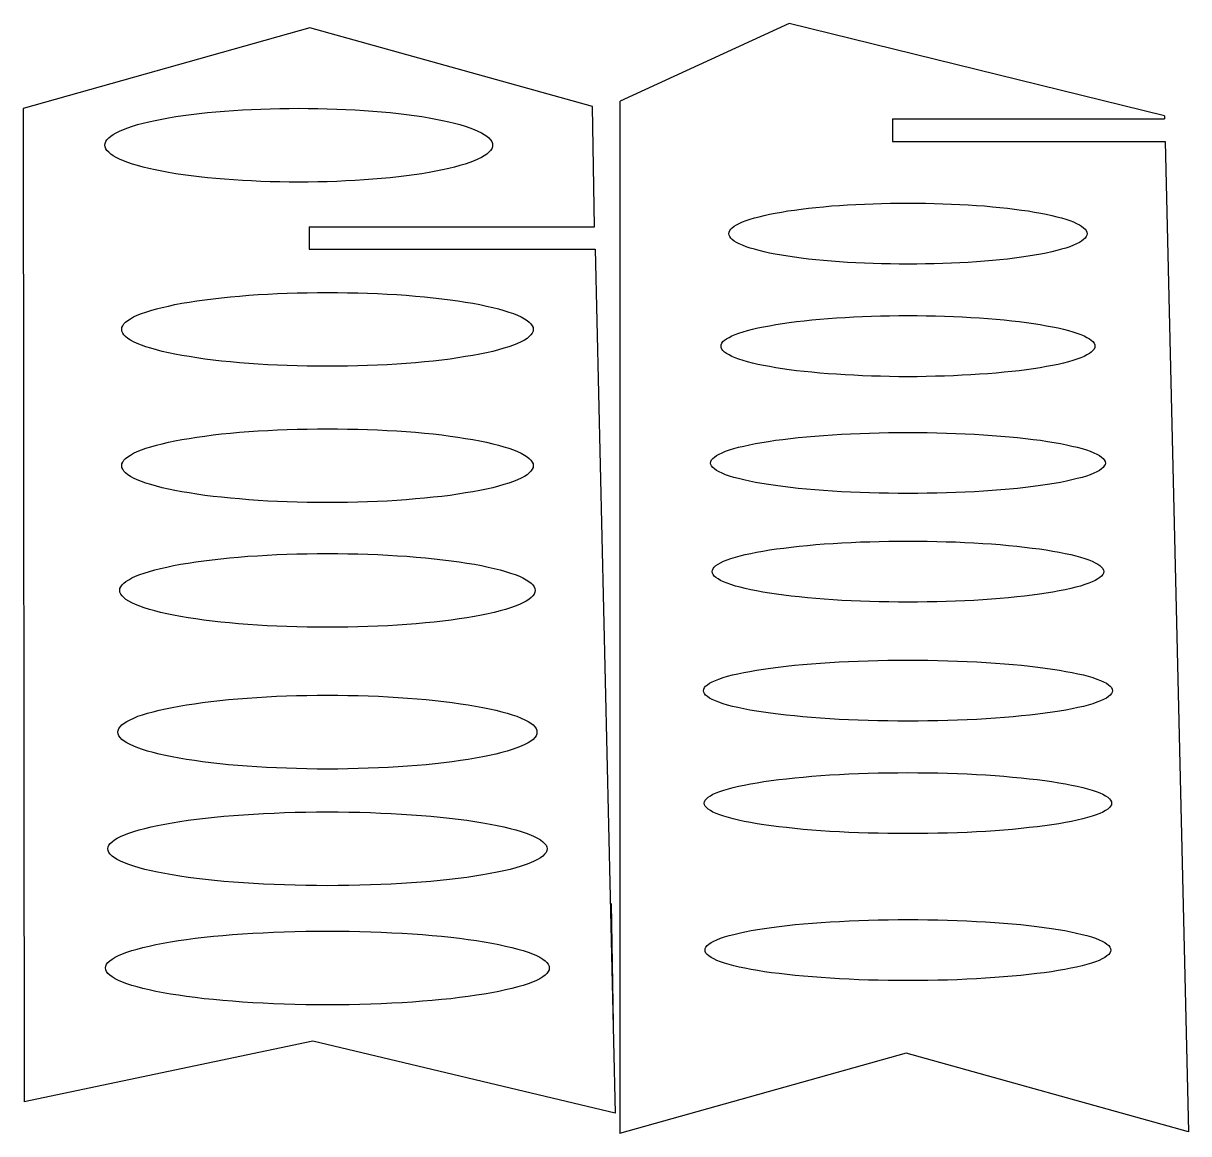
# Model space of a CAD drawing. Header units: inches. Extents: x 8 to 1401, y 8 to 252.
# Drawn here: x 12.9 to 116, y 147.9 to 246.2 of the extents above; entities that cross this region are included whole.
import ezdxf

# ---------------------------------------------------------------- set-up
doc = ezdxf.new("R2010")
doc.units = ezdxf.units.IN
doc.header["$MEASUREMENT"] = 0

msp = doc.modelspace()

# ---------------------------------------------------------------- linework, layer by layer
for p, q in [((38.24, 245.76), (12.89, 238.63)), ((63.23, 238.81), (38.24, 245.76)), ((80.64, 246.17), (65.69, 239.28)), ((113.84, 237.98), (80.64, 246.17)), ((65.7, 147.95), (65.69, 239.28)), ((12.89, 238.63), (12.95, 150.75)), ((63.43, 228.18), (63.23, 238.81)), ((89.78, 237.73), (89.79, 235.73)), ((89.78, 237.73), (113.85, 237.73)), ((113.84, 237.98), (113.85, 237.73)), ((89.79, 235.73), (113.89, 235.73)), ((113.89, 235.73), (115.98, 148.11)), ((38.19, 228.18), (63.43, 228.18)), ((38.19, 228.18), (38.19, 226.18)), ((38.19, 226.18), (63.49, 226.18)), ((63.49, 226.18), (65.26, 149.76)), ((64.88, 168.31), (65.08, 157.68)), ((38.49, 156.13), (12.95, 150.75)), ((65.26, 149.76), (38.49, 156.13)), ((90.99, 155.07), (65.64, 147.94)), ((115.98, 148.11), (90.99, 155.07))]:
    msp.add_line(p, q)
for points in [[(54.41, 235.39, 0), (54.39, 235.23, 0), (54.33, 235.07, 0), (54.23, 234.91, 0), (54.08, 234.76, 0), (53.9, 234.6, 0), (53.67, 234.45, 0), (53.41, 234.29, 0), (53.11, 234.14, 0), (52.76, 234, 0), (52.39, 233.85, 0), (51.97, 233.71, 0), (51.52, 233.58, 0), (51.04, 233.45, 0), (50.52, 233.32, 0), (49.97, 233.2, 0), (49.39, 233.09, 0), (48.78, 232.97, 0), (48.14, 232.87, 0), (47.48, 232.77, 0), (46.79, 232.68, 0), (46.08, 232.59, 0), (45.34, 232.51, 0), (44.59, 232.44, 0), (43.82, 232.38, 0), (43.04, 232.32, 0), (42.24, 232.27, 0), (41.43, 232.23, 0), (40.61, 232.19, 0), (39.78, 232.16, 0), (38.94, 232.14, 0), (38.1, 232.13, 0), (37.26, 232.13, 0), (36.42, 232.13, 0), (35.58, 232.14, 0), (34.74, 232.16, 0), (33.91, 232.19, 0), (33.09, 232.23, 0), (32.28, 232.27, 0), (31.48, 232.32, 0), (30.7, 232.38, 0), (29.93, 232.44, 0), (29.17, 232.51, 0), (28.44, 232.59, 0), (27.73, 232.68, 0), (27.04, 232.77, 0), (26.38, 232.87, 0), (25.74, 232.97, 0), (25.13, 233.09, 0), (24.55, 233.2, 0), (24, 233.32, 0), (23.48, 233.45, 0), (23, 233.58, 0), (22.55, 233.71, 0), (22.13, 233.85, 0), (21.76, 234, 0), (21.41, 234.14, 0), (21.11, 234.29, 0), (20.85, 234.45, 0), (20.62, 234.6, 0), (20.44, 234.76, 0), (20.29, 234.91, 0), (20.19, 235.07, 0), (20.13, 235.23, 0), (20.11, 235.39, 0), (20.13, 235.55, 0), (20.19, 235.71, 0), (20.29, 235.87, 0), (20.44, 236.03, 0), (20.62, 236.19, 0), (20.85, 236.34, 0), (21.11, 236.49, 0), (21.41, 236.64, 0), (21.76, 236.79, 0), (22.13, 236.93, 0), (22.55, 237.07, 0), (23, 237.21, 0), (23.48, 237.34, 0), (24, 237.46, 0), (24.55, 237.58, 0), (25.13, 237.7, 0), (25.74, 237.81, 0), (26.38, 237.92, 0), (27.04, 238.01, 0), (27.73, 238.11, 0), (28.44, 238.19, 0), (29.17, 238.27, 0), (29.93, 238.34, 0), (30.7, 238.41, 0), (31.48, 238.47, 0), (32.28, 238.52, 0), (33.09, 238.56, 0), (33.91, 238.59, 0), (34.74, 238.62, 0), (35.58, 238.64, 0), (36.42, 238.65, 0), (37.26, 238.66, 0), (38.1, 238.65, 0), (38.94, 238.64, 0), (39.78, 238.62, 0), (40.61, 238.59, 0), (41.43, 238.56, 0), (42.24, 238.52, 0), (43.04, 238.47, 0), (43.82, 238.41, 0), (44.59, 238.34, 0), (45.34, 238.27, 0), (46.08, 238.19, 0), (46.79, 238.11, 0), (47.48, 238.01, 0), (48.14, 237.92, 0), (48.78, 237.81, 0), (49.39, 237.7, 0), (49.97, 237.58, 0), (50.52, 237.46, 0), (51.04, 237.34, 0), (51.52, 237.21, 0), (51.97, 237.07, 0), (52.39, 236.93, 0), (52.76, 236.79, 0), (53.11, 236.64, 0), (53.41, 236.49, 0), (53.67, 236.34, 0), (53.9, 236.19, 0), (54.08, 236.03, 0), (54.23, 235.87, 0), (54.33, 235.71, 0), (54.39, 235.55, 0), (54.41, 235.39, 0)], [(75.31, 227.56, 0), (75.33, 227.7, 0), (75.38, 227.83, 0), (75.48, 227.96, 0), (75.61, 228.09, 0), (75.78, 228.22, 0), (75.99, 228.35, 0), (76.23, 228.47, 0), (76.51, 228.6, 0), (76.83, 228.72, 0), (77.18, 228.84, 0), (77.56, 228.95, 0), (77.98, 229.06, 0), (78.43, 229.17, 0), (78.9, 229.28, 0), (79.41, 229.38, 0), (79.95, 229.47, 0), (80.51, 229.57, 0), (81.1, 229.65, 0), (81.71, 229.73, 0), (82.35, 229.81, 0), (83.01, 229.88, 0), (83.68, 229.95, 0), (84.38, 230.01, 0), (85.09, 230.06, 0), (85.81, 230.11, 0), (86.55, 230.15, 0), (87.3, 230.18, 0), (88.06, 230.21, 0), (88.82, 230.24, 0), (89.6, 230.25, 0), (90.37, 230.26, 0), (91.15, 230.26, 0), (91.93, 230.26, 0), (92.7, 230.25, 0), (93.47, 230.24, 0), (94.24, 230.21, 0), (95, 230.18, 0), (95.75, 230.15, 0), (96.49, 230.11, 0), (97.21, 230.06, 0), (97.92, 230.01, 0), (98.62, 229.95, 0), (99.29, 229.88, 0), (99.95, 229.81, 0), (100.58, 229.73, 0), (101.2, 229.65, 0), (101.79, 229.57, 0), (102.35, 229.47, 0), (102.89, 229.38, 0), (103.39, 229.28, 0), (103.87, 229.17, 0), (104.32, 229.06, 0), (104.74, 228.95, 0), (105.12, 228.84, 0), (105.47, 228.72, 0), (105.78, 228.6, 0), (106.06, 228.47, 0), (106.31, 228.35, 0), (106.51, 228.22, 0), (106.68, 228.09, 0), (106.82, 227.96, 0), (106.91, 227.83, 0), (106.97, 227.7, 0), (106.99, 227.56, 0), (106.97, 227.43, 0), (106.91, 227.3, 0), (106.82, 227.17, 0), (106.68, 227.04, 0), (106.51, 226.91, 0), (106.31, 226.78, 0), (106.06, 226.66, 0), (105.78, 226.53, 0), (105.47, 226.41, 0), (105.12, 226.29, 0), (104.74, 226.18, 0), (104.32, 226.07, 0), (103.87, 225.96, 0), (103.39, 225.85, 0), (102.89, 225.75, 0), (102.35, 225.66, 0), (101.79, 225.56, 0), (101.2, 225.48, 0), (100.58, 225.4, 0), (99.95, 225.32, 0), (99.29, 225.25, 0), (98.62, 225.18, 0), (97.92, 225.12, 0), (97.21, 225.07, 0), (96.49, 225.02, 0), (95.75, 224.98, 0), (95, 224.95, 0), (94.24, 224.92, 0), (93.47, 224.89, 0), (92.7, 224.88, 0), (91.93, 224.87, 0), (91.15, 224.87, 0), (90.37, 224.87, 0), (89.6, 224.88, 0), (88.82, 224.89, 0), (88.06, 224.92, 0), (87.3, 224.95, 0), (86.55, 224.98, 0), (85.81, 225.02, 0), (85.09, 225.07, 0), (84.38, 225.12, 0), (83.68, 225.18, 0), (83.01, 225.25, 0), (82.35, 225.32, 0), (81.71, 225.4, 0), (81.1, 225.48, 0), (80.51, 225.56, 0), (79.95, 225.66, 0), (79.41, 225.75, 0), (78.9, 225.85, 0), (78.43, 225.96, 0), (77.98, 226.07, 0), (77.56, 226.18, 0), (77.18, 226.29, 0), (76.83, 226.41, 0), (76.51, 226.53, 0), (76.23, 226.66, 0), (75.99, 226.78, 0), (75.78, 226.91, 0), (75.61, 227.04, 0), (75.48, 227.17, 0), (75.38, 227.3, 0), (75.33, 227.43, 0), (75.31, 227.56, 0)], [(58, 219.09, 0), (57.98, 218.93, 0), (57.91, 218.77, 0), (57.8, 218.62, 0), (57.65, 218.46, 0), (57.46, 218.3, 0), (57.22, 218.15, 0), (56.94, 217.99, 0), (56.61, 217.85, 0), (56.25, 217.7, 0), (55.85, 217.56, 0), (55.41, 217.42, 0), (54.93, 217.28, 0), (54.42, 217.15, 0), (53.87, 217.02, 0), (53.28, 216.9, 0), (52.67, 216.79, 0), (52.02, 216.68, 0), (51.34, 216.57, 0), (50.64, 216.47, 0), (49.91, 216.38, 0), (49.15, 216.29, 0), (48.38, 216.22, 0), (47.58, 216.14, 0), (46.76, 216.08, 0), (45.93, 216.02, 0), (45.08, 215.97, 0), (44.22, 215.93, 0), (43.35, 215.89, 0), (42.47, 215.87, 0), (41.58, 215.85, 0), (40.69, 215.83, 0), (39.79, 215.83, 0), (38.9, 215.83, 0), (38.01, 215.85, 0), (37.12, 215.87, 0), (36.24, 215.89, 0), (35.37, 215.93, 0), (34.51, 215.97, 0), (33.66, 216.02, 0), (32.83, 216.08, 0), (32.01, 216.14, 0), (31.21, 216.22, 0), (30.43, 216.29, 0), (29.68, 216.38, 0), (28.95, 216.47, 0), (28.24, 216.57, 0), (27.57, 216.68, 0), (26.92, 216.79, 0), (26.3, 216.9, 0), (25.72, 217.02, 0), (25.17, 217.15, 0), (24.66, 217.28, 0), (24.18, 217.42, 0), (23.74, 217.56, 0), (23.34, 217.7, 0), (22.97, 217.85, 0), (22.65, 217.99, 0), (22.37, 218.15, 0), (22.13, 218.3, 0), (21.94, 218.46, 0), (21.79, 218.62, 0), (21.68, 218.77, 0), (21.61, 218.93, 0), (21.59, 219.09, 0), (21.61, 219.25, 0), (21.68, 219.41, 0), (21.79, 219.57, 0), (21.94, 219.73, 0), (22.13, 219.89, 0), (22.37, 220.04, 0), (22.65, 220.19, 0), (22.97, 220.34, 0), (23.34, 220.49, 0), (23.74, 220.63, 0), (24.18, 220.77, 0), (24.66, 220.91, 0), (25.17, 221.04, 0), (25.72, 221.16, 0), (26.3, 221.29, 0), (26.92, 221.4, 0), (27.57, 221.51, 0), (28.24, 221.62, 0), (28.95, 221.72, 0), (29.68, 221.81, 0), (30.43, 221.89, 0), (31.21, 221.97, 0), (32.01, 222.04, 0), (32.83, 222.11, 0), (33.66, 222.17, 0), (34.51, 222.22, 0), (35.37, 222.26, 0), (36.24, 222.3, 0), (37.12, 222.32, 0), (38.01, 222.34, 0), (38.9, 222.35, 0), (39.79, 222.36, 0), (40.69, 222.35, 0), (41.58, 222.34, 0), (42.47, 222.32, 0), (43.35, 222.3, 0), (44.22, 222.26, 0), (45.08, 222.22, 0), (45.93, 222.17, 0), (46.76, 222.11, 0), (47.58, 222.04, 0), (48.38, 221.97, 0), (49.15, 221.89, 0), (49.91, 221.81, 0), (50.64, 221.72, 0), (51.34, 221.62, 0), (52.02, 221.51, 0), (52.67, 221.4, 0), (53.28, 221.29, 0), (53.87, 221.16, 0), (54.42, 221.04, 0), (54.93, 220.91, 0), (55.41, 220.77, 0), (55.85, 220.63, 0), (56.25, 220.49, 0), (56.61, 220.34, 0), (56.94, 220.19, 0), (57.22, 220.04, 0), (57.46, 219.89, 0), (57.65, 219.73, 0), (57.8, 219.57, 0), (57.91, 219.41, 0), (57.98, 219.25, 0), (58, 219.09, 0)], [(74.61, 217.61, 0), (74.62, 217.74, 0), (74.68, 217.88, 0), (74.78, 218.01, 0), (74.92, 218.14, 0), (75.1, 218.27, 0), (75.32, 218.39, 0), (75.57, 218.52, 0), (75.86, 218.64, 0), (76.19, 218.77, 0), (76.56, 218.88, 0), (76.96, 219, 0), (77.39, 219.11, 0), (77.86, 219.22, 0), (78.36, 219.32, 0), (78.89, 219.42, 0), (79.45, 219.52, 0), (80.04, 219.61, 0), (80.65, 219.7, 0), (81.29, 219.78, 0), (81.96, 219.86, 0), (82.64, 219.93, 0), (83.35, 219.99, 0), (84.08, 220.05, 0), (84.82, 220.11, 0), (85.58, 220.15, 0), (86.35, 220.19, 0), (87.13, 220.23, 0), (87.92, 220.26, 0), (88.72, 220.28, 0), (89.53, 220.3, 0), (90.34, 220.31, 0), (91.15, 220.31, 0), (91.96, 220.31, 0), (92.77, 220.3, 0), (93.58, 220.28, 0), (94.38, 220.26, 0), (95.17, 220.23, 0), (95.95, 220.19, 0), (96.72, 220.15, 0), (97.48, 220.11, 0), (98.22, 220.05, 0), (98.95, 219.99, 0), (99.65, 219.93, 0), (100.34, 219.86, 0), (101, 219.78, 0), (101.64, 219.7, 0), (102.26, 219.61, 0), (102.85, 219.52, 0), (103.41, 219.42, 0), (103.94, 219.32, 0), (104.44, 219.22, 0), (104.9, 219.11, 0), (105.34, 219, 0), (105.74, 218.88, 0), (106.1, 218.77, 0), (106.43, 218.64, 0), (106.73, 218.52, 0), (106.98, 218.39, 0), (107.2, 218.27, 0), (107.37, 218.14, 0), (107.51, 218.01, 0), (107.61, 217.88, 0), (107.67, 217.74, 0), (107.69, 217.61, 0), (107.67, 217.48, 0), (107.61, 217.35, 0), (107.51, 217.22, 0), (107.37, 217.08, 0), (107.2, 216.96, 0), (106.98, 216.83, 0), (106.73, 216.7, 0), (106.43, 216.58, 0), (106.1, 216.46, 0), (105.74, 216.34, 0), (105.34, 216.22, 0), (104.9, 216.11, 0), (104.44, 216, 0), (103.94, 215.9, 0), (103.41, 215.8, 0), (102.85, 215.7, 0), (102.26, 215.61, 0), (101.64, 215.52, 0), (101, 215.44, 0), (100.34, 215.37, 0), (99.65, 215.3, 0), (98.95, 215.23, 0), (98.22, 215.17, 0), (97.48, 215.12, 0), (96.72, 215.07, 0), (95.95, 215.03, 0), (95.17, 214.99, 0), (94.38, 214.96, 0), (93.58, 214.94, 0), (92.77, 214.92, 0), (91.96, 214.91, 0), (91.15, 214.91, 0), (90.34, 214.91, 0), (89.53, 214.92, 0), (88.72, 214.94, 0), (87.92, 214.96, 0), (87.13, 214.99, 0), (86.35, 215.03, 0), (85.58, 215.07, 0), (84.82, 215.12, 0), (84.08, 215.17, 0), (83.35, 215.23, 0), (82.64, 215.3, 0), (81.96, 215.37, 0), (81.29, 215.44, 0), (80.65, 215.52, 0), (80.04, 215.61, 0), (79.45, 215.7, 0), (78.89, 215.8, 0), (78.36, 215.9, 0), (77.86, 216, 0), (77.39, 216.11, 0), (76.96, 216.22, 0), (76.56, 216.34, 0), (76.19, 216.46, 0), (75.86, 216.58, 0), (75.57, 216.7, 0), (75.32, 216.83, 0), (75.1, 216.96, 0), (74.92, 217.08, 0), (74.78, 217.22, 0), (74.68, 217.35, 0), (74.62, 217.48, 0), (74.61, 217.61, 0)], [(58, 207.04, 0), (57.98, 206.88, 0), (57.91, 206.72, 0), (57.8, 206.56, 0), (57.65, 206.4, 0), (57.46, 206.24, 0), (57.22, 206.09, 0), (56.94, 205.94, 0), (56.61, 205.79, 0), (56.25, 205.64, 0), (55.85, 205.5, 0), (55.41, 205.36, 0), (54.93, 205.22, 0), (54.42, 205.09, 0), (53.87, 204.97, 0), (53.28, 204.84, 0), (52.67, 204.73, 0), (52.02, 204.62, 0), (51.34, 204.51, 0), (50.64, 204.41, 0), (49.91, 204.32, 0), (49.15, 204.24, 0), (48.38, 204.16, 0), (47.58, 204.09, 0), (46.76, 204.02, 0), (45.93, 203.96, 0), (45.08, 203.91, 0), (44.22, 203.87, 0), (43.35, 203.83, 0), (42.47, 203.81, 0), (41.58, 203.79, 0), (40.69, 203.78, 0), (39.79, 203.77, 0), (38.9, 203.78, 0), (38.01, 203.79, 0), (37.12, 203.81, 0), (36.24, 203.83, 0), (35.37, 203.87, 0), (34.51, 203.91, 0), (33.66, 203.96, 0), (32.83, 204.02, 0), (32.01, 204.09, 0), (31.21, 204.16, 0), (30.43, 204.24, 0), (29.68, 204.32, 0), (28.95, 204.41, 0), (28.24, 204.51, 0), (27.57, 204.62, 0), (26.92, 204.73, 0), (26.3, 204.84, 0), (25.72, 204.97, 0), (25.17, 205.09, 0), (24.66, 205.22, 0), (24.18, 205.36, 0), (23.74, 205.5, 0), (23.34, 205.64, 0), (22.97, 205.79, 0), (22.65, 205.94, 0), (22.37, 206.09, 0), (22.13, 206.24, 0), (21.94, 206.4, 0), (21.79, 206.56, 0), (21.68, 206.72, 0), (21.61, 206.88, 0), (21.59, 207.04, 0), (21.61, 207.2, 0), (21.68, 207.36, 0), (21.79, 207.51, 0), (21.94, 207.67, 0), (22.13, 207.83, 0), (22.37, 207.98, 0), (22.65, 208.14, 0), (22.97, 208.28, 0), (23.34, 208.43, 0), (23.74, 208.57, 0), (24.18, 208.71, 0), (24.66, 208.85, 0), (25.17, 208.98, 0), (25.72, 209.11, 0), (26.3, 209.23, 0), (26.92, 209.34, 0), (27.57, 209.45, 0), (28.24, 209.56, 0), (28.95, 209.66, 0), (29.68, 209.75, 0), (30.43, 209.84, 0), (31.21, 209.91, 0), (32.01, 209.99, 0), (32.83, 210.05, 0), (33.66, 210.11, 0), (34.51, 210.16, 0), (35.37, 210.2, 0), (36.24, 210.24, 0), (37.12, 210.26, 0), (38.01, 210.28, 0), (38.9, 210.3, 0), (39.79, 210.3, 0), (40.69, 210.3, 0), (41.58, 210.28, 0), (42.47, 210.26, 0), (43.35, 210.24, 0), (44.22, 210.2, 0), (45.08, 210.16, 0), (45.93, 210.11, 0), (46.76, 210.05, 0), (47.58, 209.99, 0), (48.38, 209.91, 0), (49.15, 209.84, 0), (49.91, 209.75, 0), (50.64, 209.66, 0), (51.34, 209.56, 0), (52.02, 209.45, 0), (52.67, 209.34, 0), (53.28, 209.23, 0), (53.87, 209.11, 0), (54.42, 208.98, 0), (54.93, 208.85, 0), (55.41, 208.71, 0), (55.85, 208.57, 0), (56.25, 208.43, 0), (56.61, 208.28, 0), (56.94, 208.14, 0), (57.22, 207.98, 0), (57.46, 207.83, 0), (57.65, 207.67, 0), (57.8, 207.51, 0), (57.91, 207.36, 0), (57.98, 207.2, 0), (58, 207.04, 0)], [(73.69, 207.27, 0), (73.71, 207.41, 0), (73.77, 207.54, 0), (73.88, 207.67, 0), (74.03, 207.8, 0), (74.21, 207.93, 0), (74.44, 208.06, 0), (74.71, 208.18, 0), (75.02, 208.31, 0), (75.37, 208.43, 0), (75.75, 208.55, 0), (76.17, 208.66, 0), (76.63, 208.77, 0), (77.13, 208.88, 0), (77.65, 208.99, 0), (78.21, 209.09, 0), (78.8, 209.18, 0), (79.42, 209.28, 0), (80.07, 209.36, 0), (80.75, 209.44, 0), (81.45, 209.52, 0), (82.17, 209.59, 0), (82.92, 209.66, 0), (83.68, 209.72, 0), (84.47, 209.77, 0), (85.27, 209.82, 0), (86.08, 209.86, 0), (86.91, 209.89, 0), (87.74, 209.92, 0), (88.59, 209.95, 0), (89.44, 209.96, 0), (90.29, 209.97, 0), (91.15, 209.97, 0), (92.01, 209.97, 0), (92.86, 209.96, 0), (93.71, 209.95, 0), (94.55, 209.92, 0), (95.39, 209.89, 0), (96.22, 209.86, 0), (97.03, 209.82, 0), (97.83, 209.77, 0), (98.61, 209.72, 0), (99.38, 209.66, 0), (100.12, 209.59, 0), (100.85, 209.52, 0), (101.55, 209.44, 0), (102.22, 209.36, 0), (102.87, 209.28, 0), (103.49, 209.18, 0), (104.08, 209.09, 0), (104.64, 208.99, 0), (105.17, 208.88, 0), (105.66, 208.77, 0), (106.12, 208.66, 0), (106.55, 208.55, 0), (106.93, 208.43, 0), (107.28, 208.31, 0), (107.59, 208.18, 0), (107.86, 208.06, 0), (108.08, 207.93, 0), (108.27, 207.8, 0), (108.42, 207.67, 0), (108.52, 207.54, 0), (108.59, 207.41, 0), (108.61, 207.27, 0), (108.59, 207.14, 0), (108.52, 207.01, 0), (108.42, 206.88, 0), (108.27, 206.75, 0), (108.08, 206.62, 0), (107.86, 206.49, 0), (107.59, 206.37, 0), (107.28, 206.24, 0), (106.93, 206.12, 0), (106.55, 206, 0), (106.12, 205.89, 0), (105.66, 205.78, 0), (105.17, 205.67, 0), (104.64, 205.56, 0), (104.08, 205.46, 0), (103.49, 205.37, 0), (102.87, 205.27, 0), (102.22, 205.19, 0), (101.55, 205.11, 0), (100.85, 205.03, 0), (100.12, 204.96, 0), (99.38, 204.89, 0), (98.61, 204.83, 0), (97.83, 204.78, 0), (97.03, 204.73, 0), (96.22, 204.69, 0), (95.39, 204.66, 0), (94.55, 204.63, 0), (93.71, 204.6, 0), (92.86, 204.59, 0), (92.01, 204.58, 0), (91.15, 204.58, 0), (90.29, 204.58, 0), (89.44, 204.59, 0), (88.59, 204.6, 0), (87.74, 204.63, 0), (86.91, 204.66, 0), (86.08, 204.69, 0), (85.27, 204.73, 0), (84.47, 204.78, 0), (83.68, 204.83, 0), (82.92, 204.89, 0), (82.17, 204.96, 0), (81.45, 205.03, 0), (80.75, 205.11, 0), (80.07, 205.19, 0), (79.42, 205.27, 0), (78.8, 205.37, 0), (78.21, 205.46, 0), (77.65, 205.56, 0), (77.13, 205.67, 0), (76.63, 205.78, 0), (76.17, 205.89, 0), (75.75, 206, 0), (75.37, 206.12, 0), (75.02, 206.24, 0), (74.71, 206.37, 0), (74.44, 206.49, 0), (74.21, 206.62, 0), (74.03, 206.75, 0), (73.88, 206.88, 0), (73.77, 207.01, 0), (73.71, 207.14, 0), (73.69, 207.27, 0)], [(73.83, 197.67, 0), (73.85, 197.8, 0), (73.91, 197.93, 0), (74.02, 198.06, 0), (74.16, 198.19, 0), (74.35, 198.32, 0), (74.58, 198.45, 0), (74.84, 198.58, 0), (75.15, 198.7, 0), (75.49, 198.82, 0), (75.88, 198.94, 0), (76.3, 199.05, 0), (76.75, 199.17, 0), (77.24, 199.27, 0), (77.76, 199.38, 0), (78.32, 199.48, 0), (78.9, 199.58, 0), (79.52, 199.67, 0), (80.16, 199.75, 0), (80.83, 199.83, 0), (81.53, 199.91, 0), (82.25, 199.98, 0), (82.99, 200.05, 0), (83.74, 200.11, 0), (84.52, 200.16, 0), (85.31, 200.21, 0), (86.12, 200.25, 0), (86.94, 200.29, 0), (87.77, 200.31, 0), (88.61, 200.34, 0), (89.45, 200.35, 0), (90.3, 200.36, 0), (91.15, 200.37, 0), (92, 200.36, 0), (92.85, 200.35, 0), (93.69, 200.34, 0), (94.53, 200.31, 0), (95.36, 200.29, 0), (96.18, 200.25, 0), (96.98, 200.21, 0), (97.78, 200.16, 0), (98.55, 200.11, 0), (99.31, 200.05, 0), (100.05, 199.98, 0), (100.77, 199.91, 0), (101.46, 199.83, 0), (102.14, 199.75, 0), (102.78, 199.67, 0), (103.39, 199.58, 0), (103.98, 199.48, 0), (104.54, 199.38, 0), (105.06, 199.27, 0), (105.55, 199.17, 0), (106, 199.05, 0), (106.42, 198.94, 0), (106.8, 198.82, 0), (107.15, 198.7, 0), (107.45, 198.58, 0), (107.72, 198.45, 0), (107.95, 198.32, 0), (108.13, 198.19, 0), (108.28, 198.06, 0), (108.38, 197.93, 0), (108.45, 197.8, 0), (108.47, 197.67, 0), (108.45, 197.53, 0), (108.38, 197.4, 0), (108.28, 197.27, 0), (108.13, 197.14, 0), (107.95, 197.01, 0), (107.72, 196.88, 0), (107.45, 196.76, 0), (107.15, 196.63, 0), (106.8, 196.51, 0), (106.42, 196.39, 0), (106, 196.28, 0), (105.55, 196.17, 0), (105.06, 196.06, 0), (104.54, 195.95, 0), (103.98, 195.85, 0), (103.39, 195.76, 0), (102.78, 195.67, 0), (102.14, 195.58, 0), (101.46, 195.5, 0), (100.77, 195.42, 0), (100.05, 195.35, 0), (99.31, 195.29, 0), (98.55, 195.23, 0), (97.78, 195.17, 0), (96.98, 195.12, 0), (96.18, 195.08, 0), (95.36, 195.05, 0), (94.53, 195.02, 0), (93.69, 195, 0), (92.85, 194.98, 0), (92, 194.97, 0), (91.15, 194.97, 0), (90.3, 194.97, 0), (89.45, 194.98, 0), (88.61, 195, 0), (87.77, 195.02, 0), (86.94, 195.05, 0), (86.12, 195.08, 0), (85.31, 195.12, 0), (84.52, 195.17, 0), (83.74, 195.23, 0), (82.99, 195.29, 0), (82.25, 195.35, 0), (81.53, 195.42, 0), (80.83, 195.5, 0), (80.16, 195.58, 0), (79.52, 195.67, 0), (78.9, 195.76, 0), (78.32, 195.85, 0), (77.76, 195.95, 0), (77.24, 196.06, 0), (76.75, 196.17, 0), (76.3, 196.28, 0), (75.88, 196.39, 0), (75.49, 196.51, 0), (75.15, 196.63, 0), (74.84, 196.76, 0), (74.58, 196.88, 0), (74.35, 197.01, 0), (74.16, 197.14, 0), (74.02, 197.27, 0), (73.91, 197.4, 0), (73.85, 197.53, 0), (73.83, 197.67, 0)], [(58.17, 196, 0), (58.15, 195.84, 0), (58.08, 195.68, 0), (57.97, 195.52, 0), (57.81, 195.36, 0), (57.62, 195.21, 0), (57.38, 195.05, 0), (57.09, 194.9, 0), (56.77, 194.75, 0), (56.4, 194.6, 0), (56, 194.46, 0), (55.55, 194.32, 0), (55.07, 194.19, 0), (54.55, 194.06, 0), (54, 193.93, 0), (53.41, 193.81, 0), (52.79, 193.69, 0), (52.13, 193.58, 0), (51.45, 193.48, 0), (50.74, 193.38, 0), (50, 193.29, 0), (49.24, 193.2, 0), (48.46, 193.12, 0), (47.65, 193.05, 0), (46.83, 192.98, 0), (45.98, 192.93, 0), (45.13, 192.88, 0), (44.26, 192.83, 0), (43.38, 192.8, 0), (42.49, 192.77, 0), (41.6, 192.75, 0), (40.7, 192.74, 0), (39.79, 192.74, 0), (38.89, 192.74, 0), (37.99, 192.75, 0), (37.1, 192.77, 0), (36.21, 192.8, 0), (35.33, 192.83, 0), (34.46, 192.88, 0), (33.6, 192.93, 0), (32.76, 192.98, 0), (31.94, 193.05, 0), (31.13, 193.12, 0), (30.35, 193.2, 0), (29.59, 193.29, 0), (28.85, 193.38, 0), (28.14, 193.48, 0), (27.46, 193.58, 0), (26.8, 193.69, 0), (26.18, 193.81, 0), (25.59, 193.93, 0), (25.04, 194.06, 0), (24.52, 194.19, 0), (24.04, 194.32, 0), (23.59, 194.46, 0), (23.19, 194.6, 0), (22.82, 194.75, 0), (22.5, 194.9, 0), (22.21, 195.05, 0), (21.97, 195.21, 0), (21.77, 195.36, 0), (21.62, 195.52, 0), (21.51, 195.68, 0), (21.44, 195.84, 0), (21.42, 196, 0), (21.44, 196.16, 0), (21.51, 196.32, 0), (21.62, 196.48, 0), (21.77, 196.64, 0), (21.97, 196.79, 0), (22.21, 196.95, 0), (22.5, 197.1, 0), (22.82, 197.25, 0), (23.19, 197.4, 0), (23.59, 197.54, 0), (24.04, 197.68, 0), (24.52, 197.81, 0), (25.04, 197.94, 0), (25.59, 198.07, 0), (26.18, 198.19, 0), (26.8, 198.31, 0), (27.46, 198.42, 0), (28.14, 198.52, 0), (28.85, 198.62, 0), (29.59, 198.71, 0), (30.35, 198.8, 0), (31.13, 198.88, 0), (31.94, 198.95, 0), (32.76, 199.02, 0), (33.6, 199.07, 0), (34.46, 199.12, 0), (35.33, 199.17, 0), (36.21, 199.2, 0), (37.1, 199.23, 0), (37.99, 199.25, 0), (38.89, 199.26, 0), (39.79, 199.26, 0), (40.7, 199.26, 0), (41.6, 199.25, 0), (42.49, 199.23, 0), (43.38, 199.2, 0), (44.26, 199.17, 0), (45.13, 199.12, 0), (45.98, 199.07, 0), (46.83, 199.02, 0), (47.65, 198.95, 0), (48.46, 198.88, 0), (49.24, 198.8, 0), (50, 198.71, 0), (50.74, 198.62, 0), (51.45, 198.52, 0), (52.13, 198.42, 0), (52.79, 198.31, 0), (53.41, 198.19, 0), (54, 198.07, 0), (54.55, 197.94, 0), (55.07, 197.81, 0), (55.55, 197.68, 0), (56, 197.54, 0), (56.4, 197.4, 0), (56.77, 197.25, 0), (57.09, 197.1, 0), (57.38, 196.95, 0), (57.62, 196.79, 0), (57.81, 196.64, 0), (57.97, 196.48, 0), (58.08, 196.32, 0), (58.15, 196.16, 0), (58.17, 196, 0)], [(73.06, 187.13, 0), (73.08, 187.26, 0), (73.14, 187.4, 0), (73.25, 187.53, 0), (73.41, 187.66, 0), (73.6, 187.79, 0), (73.84, 187.92, 0), (74.11, 188.04, 0), (74.43, 188.16, 0), (74.79, 188.29, 0), (75.19, 188.4, 0), (75.63, 188.52, 0), (76.11, 188.63, 0), (76.62, 188.74, 0), (77.16, 188.84, 0), (77.74, 188.94, 0), (78.36, 189.04, 0), (79, 189.13, 0), (79.67, 189.22, 0), (80.37, 189.3, 0), (81.1, 189.38, 0), (81.85, 189.45, 0), (82.62, 189.51, 0), (83.41, 189.57, 0), (84.23, 189.63, 0), (85.05, 189.67, 0), (85.9, 189.72, 0), (86.75, 189.75, 0), (87.62, 189.78, 0), (88.49, 189.8, 0), (89.38, 189.82, 0), (90.26, 189.83, 0), (91.15, 189.83, 0), (92.04, 189.83, 0), (92.92, 189.82, 0), (93.8, 189.8, 0), (94.68, 189.78, 0), (95.54, 189.75, 0), (96.4, 189.72, 0), (97.24, 189.67, 0), (98.07, 189.63, 0), (98.88, 189.57, 0), (99.68, 189.51, 0), (100.45, 189.45, 0), (101.2, 189.38, 0), (101.93, 189.3, 0), (102.63, 189.22, 0), (103.3, 189.13, 0), (103.94, 189.04, 0), (104.55, 188.94, 0), (105.13, 188.84, 0), (105.68, 188.74, 0), (106.19, 188.63, 0), (106.67, 188.52, 0), (107.1, 188.4, 0), (107.5, 188.29, 0), (107.86, 188.16, 0), (108.18, 188.04, 0), (108.46, 187.92, 0), (108.7, 187.79, 0), (108.89, 187.66, 0), (109.04, 187.53, 0), (109.15, 187.4, 0), (109.22, 187.26, 0), (109.24, 187.13, 0), (109.22, 187, 0), (109.15, 186.87, 0), (109.04, 186.74, 0), (108.89, 186.61, 0), (108.7, 186.48, 0), (108.46, 186.35, 0), (108.18, 186.22, 0), (107.86, 186.1, 0), (107.5, 185.98, 0), (107.1, 185.86, 0), (106.67, 185.74, 0), (106.19, 185.63, 0), (105.68, 185.52, 0), (105.13, 185.42, 0), (104.55, 185.32, 0), (103.94, 185.22, 0), (103.3, 185.13, 0), (102.63, 185.05, 0), (101.93, 184.96, 0), (101.2, 184.89, 0), (100.45, 184.82, 0), (99.68, 184.75, 0), (98.88, 184.69, 0), (98.07, 184.64, 0), (97.24, 184.59, 0), (96.4, 184.55, 0), (95.54, 184.51, 0), (94.68, 184.48, 0), (93.8, 184.46, 0), (92.92, 184.45, 0), (92.04, 184.44, 0), (91.15, 184.43, 0), (90.26, 184.44, 0), (89.38, 184.45, 0), (88.49, 184.46, 0), (87.62, 184.48, 0), (86.75, 184.51, 0), (85.9, 184.55, 0), (85.05, 184.59, 0), (84.23, 184.64, 0), (83.41, 184.69, 0), (82.62, 184.75, 0), (81.85, 184.82, 0), (81.1, 184.89, 0), (80.37, 184.96, 0), (79.67, 185.05, 0), (79, 185.13, 0), (78.36, 185.22, 0), (77.74, 185.32, 0), (77.16, 185.42, 0), (76.62, 185.52, 0), (76.11, 185.63, 0), (75.63, 185.74, 0), (75.19, 185.86, 0), (74.79, 185.98, 0), (74.43, 186.1, 0), (74.11, 186.22, 0), (73.84, 186.35, 0), (73.6, 186.48, 0), (73.41, 186.61, 0), (73.25, 186.74, 0), (73.14, 186.87, 0), (73.08, 187, 0), (73.06, 187.13, 0)], [(58.33, 183.46, 0), (58.31, 183.3, 0), (58.25, 183.14, 0), (58.13, 182.98, 0), (57.98, 182.82, 0), (57.78, 182.67, 0), (57.54, 182.51, 0), (57.25, 182.36, 0), (56.92, 182.21, 0), (56.55, 182.07, 0), (56.15, 181.92, 0), (55.7, 181.78, 0), (55.21, 181.65, 0), (54.69, 181.52, 0), (54.13, 181.39, 0), (53.53, 181.27, 0), (52.9, 181.15, 0), (52.25, 181.04, 0), (51.56, 180.94, 0), (50.84, 180.84, 0), (50.09, 180.75, 0), (49.33, 180.66, 0), (48.53, 180.58, 0), (47.72, 180.51, 0), (46.89, 180.45, 0), (46.04, 180.39, 0), (45.18, 180.34, 0), (44.3, 180.3, 0), (43.41, 180.26, 0), (42.51, 180.23, 0), (41.61, 180.21, 0), (40.7, 180.2, 0), (39.79, 180.2, 0), (38.88, 180.2, 0), (37.98, 180.21, 0), (37.07, 180.23, 0), (36.18, 180.26, 0), (35.29, 180.3, 0), (34.41, 180.34, 0), (33.55, 180.39, 0), (32.7, 180.45, 0), (31.87, 180.51, 0), (31.05, 180.58, 0), (30.26, 180.66, 0), (29.49, 180.75, 0), (28.75, 180.84, 0), (28.03, 180.94, 0), (27.34, 181.04, 0), (26.68, 181.15, 0), (26.06, 181.27, 0), (25.46, 181.39, 0), (24.9, 181.52, 0), (24.38, 181.65, 0), (23.89, 181.78, 0), (23.44, 181.92, 0), (23.03, 182.07, 0), (22.67, 182.21, 0), (22.34, 182.36, 0), (22.05, 182.51, 0), (21.81, 182.67, 0), (21.61, 182.82, 0), (21.46, 182.98, 0), (21.34, 183.14, 0), (21.28, 183.3, 0), (21.25, 183.46, 0), (21.28, 183.62, 0), (21.34, 183.78, 0), (21.46, 183.94, 0), (21.61, 184.1, 0), (21.81, 184.25, 0), (22.05, 184.41, 0), (22.34, 184.56, 0), (22.67, 184.71, 0), (23.03, 184.86, 0), (23.44, 185, 0), (23.89, 185.14, 0), (24.38, 185.27, 0), (24.9, 185.41, 0), (25.46, 185.53, 0), (26.06, 185.65, 0), (26.68, 185.77, 0), (27.34, 185.88, 0), (28.03, 185.98, 0), (28.75, 186.08, 0), (29.49, 186.18, 0), (30.26, 186.26, 0), (31.05, 186.34, 0), (31.87, 186.41, 0), (32.7, 186.48, 0), (33.55, 186.53, 0), (34.41, 186.58, 0), (35.29, 186.63, 0), (36.18, 186.66, 0), (37.07, 186.69, 0), (37.98, 186.71, 0), (38.88, 186.72, 0), (39.79, 186.73, 0), (40.7, 186.72, 0), (41.61, 186.71, 0), (42.51, 186.69, 0), (43.41, 186.66, 0), (44.3, 186.63, 0), (45.18, 186.58, 0), (46.04, 186.53, 0), (46.89, 186.48, 0), (47.72, 186.41, 0), (48.53, 186.34, 0), (49.33, 186.26, 0), (50.09, 186.18, 0), (50.84, 186.08, 0), (51.56, 185.98, 0), (52.25, 185.88, 0), (52.9, 185.77, 0), (53.53, 185.65, 0), (54.13, 185.53, 0), (54.69, 185.41, 0), (55.21, 185.27, 0), (55.7, 185.14, 0), (56.15, 185, 0), (56.55, 184.86, 0), (56.92, 184.71, 0), (57.25, 184.56, 0), (57.54, 184.41, 0), (57.78, 184.25, 0), (57.98, 184.1, 0), (58.13, 183.94, 0), (58.25, 183.78, 0), (58.31, 183.62, 0), (58.33, 183.46, 0)], [(73.13, 177.18, 0), (73.15, 177.31, 0), (73.21, 177.44, 0), (73.32, 177.57, 0), (73.47, 177.7, 0), (73.67, 177.83, 0), (73.9, 177.96, 0), (74.18, 178.09, 0), (74.5, 178.21, 0), (74.86, 178.33, 0), (75.26, 178.45, 0), (75.69, 178.56, 0), (76.16, 178.68, 0), (76.67, 178.78, 0), (77.22, 178.89, 0), (77.8, 178.99, 0), (78.41, 179.09, 0), (79.05, 179.18, 0), (79.72, 179.26, 0), (80.41, 179.34, 0), (81.14, 179.42, 0), (81.88, 179.49, 0), (82.65, 179.56, 0), (83.44, 179.62, 0), (84.25, 179.67, 0), (85.08, 179.72, 0), (85.92, 179.76, 0), (86.77, 179.79, 0), (87.63, 179.82, 0), (88.5, 179.85, 0), (89.38, 179.86, 0), (90.26, 179.87, 0), (91.15, 179.88, 0), (92.03, 179.87, 0), (92.92, 179.86, 0), (93.79, 179.85, 0), (94.66, 179.82, 0), (95.53, 179.79, 0), (96.38, 179.76, 0), (97.22, 179.72, 0), (98.05, 179.67, 0), (98.85, 179.62, 0), (99.64, 179.56, 0), (100.41, 179.49, 0), (101.16, 179.42, 0), (101.88, 179.34, 0), (102.58, 179.26, 0), (103.25, 179.18, 0), (103.89, 179.09, 0), (104.5, 178.99, 0), (105.08, 178.89, 0), (105.62, 178.78, 0), (106.13, 178.68, 0), (106.61, 178.56, 0), (107.04, 178.45, 0), (107.44, 178.33, 0), (107.8, 178.21, 0), (108.12, 178.09, 0), (108.39, 177.96, 0), (108.63, 177.83, 0), (108.82, 177.7, 0), (108.97, 177.57, 0), (109.08, 177.44, 0), (109.15, 177.31, 0), (109.17, 177.18, 0), (109.15, 177.04, 0), (109.08, 176.91, 0), (108.97, 176.78, 0), (108.82, 176.65, 0), (108.63, 176.52, 0), (108.39, 176.39, 0), (108.12, 176.27, 0), (107.8, 176.14, 0), (107.44, 176.02, 0), (107.04, 175.9, 0), (106.61, 175.79, 0), (106.13, 175.68, 0), (105.62, 175.57, 0), (105.08, 175.46, 0), (104.5, 175.36, 0), (103.89, 175.27, 0), (103.25, 175.18, 0), (102.58, 175.09, 0), (101.88, 175.01, 0), (101.16, 174.93, 0), (100.41, 174.86, 0), (99.64, 174.8, 0), (98.85, 174.74, 0), (98.05, 174.68, 0), (97.22, 174.63, 0), (96.38, 174.59, 0), (95.53, 174.56, 0), (94.66, 174.53, 0), (93.79, 174.51, 0), (92.92, 174.49, 0), (92.03, 174.48, 0), (91.15, 174.48, 0), (90.26, 174.48, 0), (89.38, 174.49, 0), (88.5, 174.51, 0), (87.63, 174.53, 0), (86.77, 174.56, 0), (85.92, 174.59, 0), (85.08, 174.63, 0), (84.25, 174.68, 0), (83.44, 174.74, 0), (82.65, 174.8, 0), (81.88, 174.86, 0), (81.14, 174.93, 0), (80.41, 175.01, 0), (79.72, 175.09, 0), (79.05, 175.18, 0), (78.41, 175.27, 0), (77.8, 175.36, 0), (77.22, 175.46, 0), (76.67, 175.57, 0), (76.16, 175.68, 0), (75.69, 175.79, 0), (75.26, 175.9, 0), (74.86, 176.02, 0), (74.5, 176.14, 0), (74.18, 176.27, 0), (73.9, 176.39, 0), (73.67, 176.52, 0), (73.47, 176.65, 0), (73.32, 176.78, 0), (73.21, 176.91, 0), (73.15, 177.04, 0), (73.13, 177.18, 0)], [(59.23, 173.14, 0), (59.2, 172.98, 0), (59.13, 172.82, 0), (59.01, 172.66, 0), (58.85, 172.5, 0), (58.64, 172.34, 0), (58.39, 172.19, 0), (58.09, 172.04, 0), (57.75, 171.89, 0), (57.36, 171.74, 0), (56.93, 171.6, 0), (56.46, 171.46, 0), (55.95, 171.32, 0), (55.4, 171.19, 0), (54.81, 171.07, 0), (54.19, 170.95, 0), (53.53, 170.83, 0), (52.84, 170.72, 0), (52.12, 170.61, 0), (51.37, 170.52, 0), (50.59, 170.42, 0), (49.78, 170.34, 0), (48.95, 170.26, 0), (48.1, 170.19, 0), (47.23, 170.12, 0), (46.34, 170.06, 0), (45.43, 170.01, 0), (44.52, 169.97, 0), (43.59, 169.94, 0), (42.65, 169.91, 0), (41.7, 169.89, 0), (40.75, 169.88, 0), (39.79, 169.87, 0), (38.84, 169.88, 0), (37.89, 169.89, 0), (36.94, 169.91, 0), (36, 169.94, 0), (35.07, 169.97, 0), (34.15, 170.01, 0), (33.25, 170.06, 0), (32.36, 170.12, 0), (31.49, 170.19, 0), (30.64, 170.26, 0), (29.81, 170.34, 0), (29, 170.42, 0), (28.22, 170.52, 0), (27.47, 170.61, 0), (26.75, 170.72, 0), (26.06, 170.83, 0), (25.4, 170.95, 0), (24.77, 171.07, 0), (24.19, 171.19, 0), (23.64, 171.32, 0), (23.13, 171.46, 0), (22.66, 171.6, 0), (22.23, 171.74, 0), (21.84, 171.89, 0), (21.5, 172.04, 0), (21.2, 172.19, 0), (20.95, 172.34, 0), (20.74, 172.5, 0), (20.57, 172.66, 0), (20.46, 172.82, 0), (20.39, 172.98, 0), (20.36, 173.14, 0), (20.39, 173.3, 0), (20.46, 173.46, 0), (20.57, 173.62, 0), (20.74, 173.77, 0), (20.95, 173.93, 0), (21.2, 174.08, 0), (21.5, 174.24, 0), (21.84, 174.39, 0), (22.23, 174.53, 0), (22.66, 174.68, 0), (23.13, 174.81, 0), (23.64, 174.95, 0), (24.19, 175.08, 0), (24.77, 175.21, 0), (25.4, 175.33, 0), (26.06, 175.44, 0), (26.75, 175.56, 0), (27.47, 175.66, 0), (28.22, 175.76, 0), (29, 175.85, 0), (29.81, 175.94, 0), (30.64, 176.02, 0), (31.49, 176.09, 0), (32.36, 176.15, 0), (33.25, 176.21, 0), (34.15, 176.26, 0), (35.07, 176.3, 0), (36, 176.34, 0), (36.94, 176.37, 0), (37.89, 176.39, 0), (38.84, 176.4, 0), (39.79, 176.4, 0), (40.75, 176.4, 0), (41.7, 176.39, 0), (42.65, 176.37, 0), (43.59, 176.34, 0), (44.52, 176.3, 0), (45.43, 176.26, 0), (46.34, 176.21, 0), (47.23, 176.15, 0), (48.1, 176.09, 0), (48.95, 176.02, 0), (49.78, 175.94, 0), (50.59, 175.85, 0), (51.37, 175.76, 0), (52.12, 175.66, 0), (52.84, 175.56, 0), (53.53, 175.44, 0), (54.19, 175.33, 0), (54.81, 175.21, 0), (55.4, 175.08, 0), (55.95, 174.95, 0), (56.46, 174.81, 0), (56.93, 174.68, 0), (57.36, 174.53, 0), (57.75, 174.39, 0), (58.09, 174.24, 0), (58.39, 174.08, 0), (58.64, 173.93, 0), (58.85, 173.77, 0), (59.01, 173.62, 0), (59.13, 173.46, 0), (59.2, 173.3, 0), (59.23, 173.14, 0)], [(73.2, 164.18, 0), (73.22, 164.32, 0), (73.28, 164.45, 0), (73.39, 164.58, 0), (73.54, 164.71, 0), (73.74, 164.84, 0), (73.97, 164.97, 0), (74.25, 165.09, 0), (74.56, 165.22, 0), (74.92, 165.34, 0), (75.32, 165.46, 0), (75.75, 165.57, 0), (76.22, 165.68, 0), (76.73, 165.79, 0), (77.27, 165.9, 0), (77.85, 166, 0), (78.46, 166.09, 0), (79.09, 166.18, 0), (79.76, 166.27, 0), (80.46, 166.35, 0), (81.18, 166.43, 0), (81.92, 166.5, 0), (82.69, 166.56, 0), (83.47, 166.62, 0), (84.28, 166.68, 0), (85.1, 166.72, 0), (85.94, 166.77, 0), (86.79, 166.8, 0), (87.65, 166.83, 0), (88.51, 166.85, 0), (89.39, 166.87, 0), (90.27, 166.88, 0), (91.15, 166.88, 0), (92.03, 166.88, 0), (92.91, 166.87, 0), (93.78, 166.85, 0), (94.65, 166.83, 0), (95.51, 166.8, 0), (96.36, 166.77, 0), (97.2, 166.72, 0), (98.02, 166.68, 0), (98.82, 166.62, 0), (99.61, 166.56, 0), (100.38, 166.5, 0), (101.12, 166.43, 0), (101.84, 166.35, 0), (102.54, 166.27, 0), (103.2, 166.18, 0), (103.84, 166.09, 0), (104.45, 166, 0), (105.02, 165.9, 0), (105.57, 165.79, 0), (106.07, 165.68, 0), (106.55, 165.57, 0), (106.98, 165.46, 0), (107.38, 165.34, 0), (107.73, 165.22, 0), (108.05, 165.09, 0), (108.33, 164.97, 0), (108.56, 164.84, 0), (108.75, 164.71, 0), (108.91, 164.58, 0), (109.01, 164.45, 0), (109.08, 164.32, 0), (109.1, 164.18, 0), (109.08, 164.05, 0), (109.01, 163.92, 0), (108.91, 163.79, 0), (108.75, 163.66, 0), (108.56, 163.53, 0), (108.33, 163.4, 0), (108.05, 163.27, 0), (107.73, 163.15, 0), (107.38, 163.03, 0), (106.98, 162.91, 0), (106.55, 162.79, 0), (106.07, 162.68, 0), (105.57, 162.57, 0), (105.02, 162.47, 0), (104.45, 162.37, 0), (103.84, 162.27, 0), (103.2, 162.18, 0), (102.54, 162.1, 0), (101.84, 162.01, 0), (101.12, 161.94, 0), (100.38, 161.87, 0), (99.61, 161.8, 0), (98.82, 161.74, 0), (98.02, 161.69, 0), (97.2, 161.64, 0), (96.36, 161.6, 0), (95.51, 161.56, 0), (94.65, 161.53, 0), (93.78, 161.51, 0), (92.91, 161.5, 0), (92.03, 161.49, 0), (91.15, 161.48, 0), (90.27, 161.49, 0), (89.39, 161.5, 0), (88.51, 161.51, 0), (87.65, 161.53, 0), (86.79, 161.56, 0), (85.94, 161.6, 0), (85.1, 161.64, 0), (84.28, 161.69, 0), (83.47, 161.74, 0), (82.69, 161.8, 0), (81.92, 161.87, 0), (81.18, 161.94, 0), (80.46, 162.01, 0), (79.76, 162.1, 0), (79.09, 162.18, 0), (78.46, 162.27, 0), (77.85, 162.37, 0), (77.27, 162.47, 0), (76.73, 162.57, 0), (76.22, 162.68, 0), (75.75, 162.79, 0), (75.32, 162.91, 0), (74.92, 163.03, 0), (74.56, 163.15, 0), (74.25, 163.27, 0), (73.97, 163.4, 0), (73.74, 163.53, 0), (73.54, 163.66, 0), (73.39, 163.79, 0), (73.28, 163.92, 0), (73.22, 164.05, 0), (73.2, 164.18, 0)], [(59.42, 162.6, 0), (59.4, 162.44, 0), (59.33, 162.28, 0), (59.21, 162.12, 0), (59.05, 161.96, 0), (58.84, 161.8, 0), (58.58, 161.65, 0), (58.28, 161.5, 0), (57.93, 161.35, 0), (57.54, 161.2, 0), (57.11, 161.06, 0), (56.63, 160.92, 0), (56.12, 160.78, 0), (55.56, 160.65, 0), (54.97, 160.53, 0), (54.34, 160.41, 0), (53.67, 160.29, 0), (52.98, 160.18, 0), (52.25, 160.07, 0), (51.49, 159.98, 0), (50.7, 159.88, 0), (49.89, 159.8, 0), (49.05, 159.72, 0), (48.19, 159.65, 0), (47.31, 159.58, 0), (46.41, 159.52, 0), (45.49, 159.47, 0), (44.56, 159.43, 0), (43.62, 159.4, 0), (42.67, 159.37, 0), (41.72, 159.35, 0), (40.76, 159.34, 0), (39.79, 159.33, 0), (38.83, 159.34, 0), (37.87, 159.35, 0), (36.91, 159.37, 0), (35.97, 159.4, 0), (35.03, 159.43, 0), (34.1, 159.47, 0), (33.18, 159.52, 0), (32.28, 159.58, 0), (31.4, 159.65, 0), (30.54, 159.72, 0), (29.7, 159.8, 0), (28.89, 159.88, 0), (28.1, 159.98, 0), (27.34, 160.07, 0), (26.61, 160.18, 0), (25.91, 160.29, 0), (25.25, 160.41, 0), (24.62, 160.53, 0), (24.03, 160.65, 0), (23.47, 160.78, 0), (22.96, 160.92, 0), (22.48, 161.06, 0), (22.05, 161.2, 0), (21.66, 161.35, 0), (21.31, 161.5, 0), (21.01, 161.65, 0), (20.75, 161.8, 0), (20.54, 161.96, 0), (20.38, 162.12, 0), (20.26, 162.28, 0), (20.19, 162.44, 0), (20.17, 162.6, 0), (20.19, 162.76, 0), (20.26, 162.92, 0), (20.38, 163.08, 0), (20.54, 163.23, 0), (20.75, 163.39, 0), (21.01, 163.54, 0), (21.31, 163.7, 0), (21.66, 163.85, 0), (22.05, 163.99, 0), (22.48, 164.14, 0), (22.96, 164.27, 0), (23.47, 164.41, 0), (24.03, 164.54, 0), (24.62, 164.67, 0), (25.25, 164.79, 0), (25.91, 164.9, 0), (26.61, 165.02, 0), (27.34, 165.12, 0), (28.1, 165.22, 0), (28.89, 165.31, 0), (29.7, 165.4, 0), (30.54, 165.48, 0), (31.4, 165.55, 0), (32.28, 165.61, 0), (33.18, 165.67, 0), (34.1, 165.72, 0), (35.03, 165.76, 0), (35.97, 165.8, 0), (36.91, 165.83, 0), (37.87, 165.84, 0), (38.83, 165.86, 0), (39.79, 165.86, 0), (40.76, 165.86, 0), (41.72, 165.84, 0), (42.67, 165.83, 0), (43.62, 165.8, 0), (44.56, 165.76, 0), (45.49, 165.72, 0), (46.41, 165.67, 0), (47.31, 165.61, 0), (48.19, 165.55, 0), (49.05, 165.48, 0), (49.89, 165.4, 0), (50.7, 165.31, 0), (51.49, 165.22, 0), (52.25, 165.12, 0), (52.98, 165.02, 0), (53.67, 164.9, 0), (54.34, 164.79, 0), (54.97, 164.67, 0), (55.56, 164.54, 0), (56.12, 164.41, 0), (56.63, 164.27, 0), (57.11, 164.14, 0), (57.54, 163.99, 0), (57.93, 163.85, 0), (58.28, 163.7, 0), (58.58, 163.54, 0), (58.84, 163.39, 0), (59.05, 163.23, 0), (59.21, 163.08, 0), (59.33, 162.92, 0), (59.4, 162.76, 0), (59.42, 162.6, 0)]]:
    msp.add_polyline3d(points)

doc.saveas('drawing.dxf')
